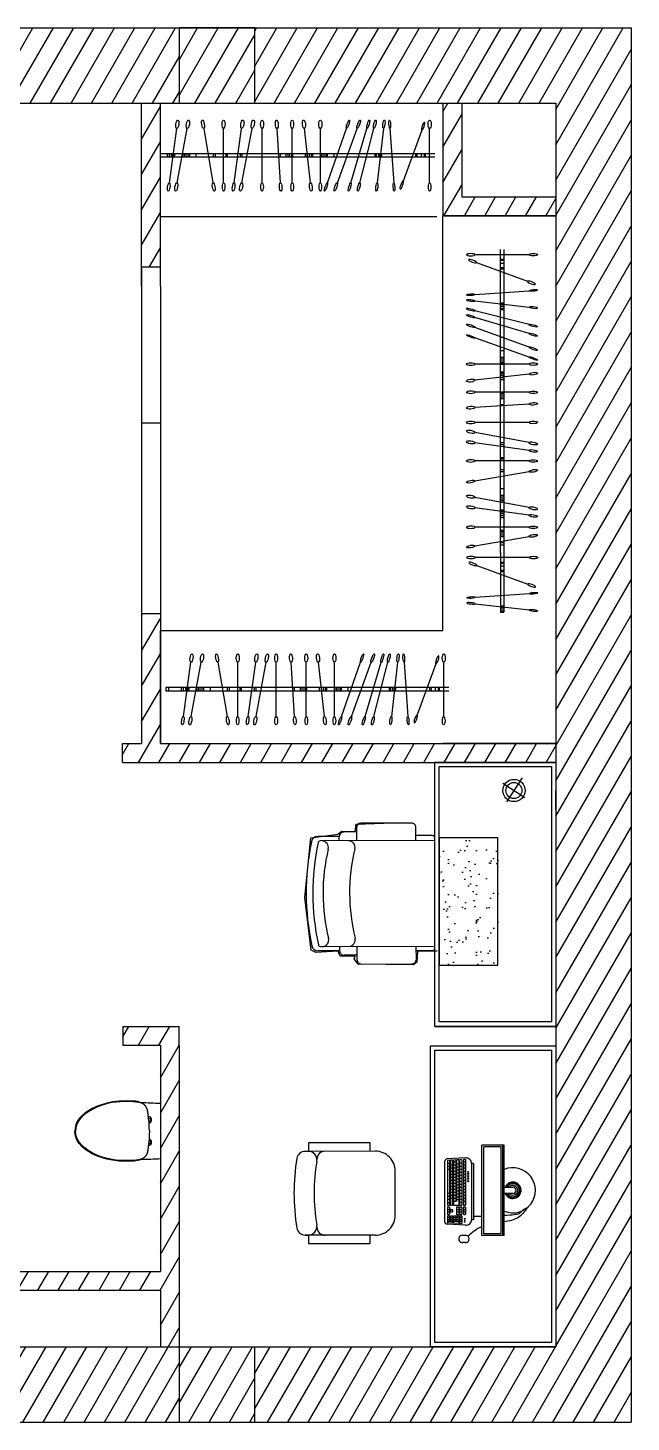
# Model space of a CAD drawing. Header units: millimetres. Extents: x -36495272392165 to 352544598049420, y -228287860276617 to 83349.
# Drawn here: x 28333 to 31537, y 5878 to 13276 of the extents above; entities that cross this region are included whole.
import ezdxf

# ---------------------------------------------------------------- set-up
doc = ezdxf.new("R2010")
doc.units = ezdxf.units.MM
doc.header["$MEASUREMENT"] = 0
doc.layers.add('freecads.com', color=7, linetype='Continuous')
pattern_1 = [(60, (-7407.33, 64109.8), (-81.18988, 46.875), [])]

msp = doc.modelspace()

# ---------------------------------------------------------------- hatches: boundary and pattern name
at = {"transparency": 33554687}
h = msp.add_hatch(dxfattribs=at)
h.set_pattern_fill('ANSI31', scale=750, angle=15)
h.set_pattern_definition([(60, (-76405.37, 9736.345), (-81.18988, 46.875), [])])
h.paths.add_polyline_path([(23237.1, 12876.2), (23237.1, 13276.2), (22837.1, 13276.2), (22837.1, 12876.2)])
h.paths.add_polyline_path([(22837.1, 9776.2), (22837.1, 9378.2), (23237.1, 9378.2), (23237.1, 9776.2)])
h.paths.add_polyline_path([(22837.1, 5878.2), (23237.1, 5878.2), (23237.1, 6278.2), (22837.1, 6278.2)])
h.paths.add_polyline_path([(29537.1, 5878.2), (29537.1, 6278.2), (29137.1, 6278.2), (29137.1, 5878.2)])
h = msp.add_hatch(dxfattribs=at)
h.set_pattern_fill('ANSI31', scale=750, angle=15)
h.set_pattern_definition([(60, (-15690.74, 64109.8), (-81.18988, 46.875), [])])
h.paths.add_polyline_path([(31537.1, 9129.2), (31537.1, 13276.2), (29538.1, 13276.2), (29538.1, 12876.2), (30505.5, 12876.2), (31137.1, 12876.2), (31137.1, 9129.2), (31137.1, 8129.2), (31137.1, 6278.2), (29537.1, 6278.2), (29537.1, 5878.2), (31537.1, 5878.2), (31537.1, 8129.2)])
h.paths.add_polyline_path([(28937.1, 9478.2), (28836.1, 9478.2), (28836.1, 9378.2), (29137.1, 9378.2), (31137.1, 9378.2), (31137.1, 9478.2), (30537.1, 9478.2), (29037.1, 9478.2), (29037.1, 10168.6), (28937.1, 10168.6)])
h.paths.add_polyline_path([(27836.1, 9478.2), (24737.1, 9478.2), (24737.1, 9378.2), (27537.1, 9378.2), (27537.1, 9178.2), (27637.1, 9178.2), (27637.1, 9376.2), (27637.1, 9378.2), (27836.1, 9378.2)])
h.paths.add_polyline_path([(23237.1, 9378.2), (24737.1, 9378.2), (24737.1, 9776.2), (24265.1, 9776.2), (23237.1, 9776.2)])
h.paths.add_polyline_path([(23237.1, 9376.2), (22837.1, 9376.2), (22837.1, 8564.2), (23237.1, 8564.2)])
h.paths.add_polyline_path([(22837.1, 7218.2), (22837.1, 6278.2), (23237.1, 6278.2), (23237.1, 7218.2)])
h.paths.add_polyline_path([(29137.1, 6278.2), (23237.1, 6278.2), (23237.1, 5878.2), (29137.1, 5878.2)])
h.paths.add_polyline_path([(24265.1, 11677.2), (24665.1, 11677.2), (24665.1, 12876.2), (24265.1, 12876.2)])
h.paths.add_polyline_path([(29137.1, 7878.2), (29137.1, 7978.2), (28837.1, 7978.2), (28837.1, 7878.2), (29037.1, 7878.2), (29037.1, 6678.2), (27637.1, 6678.2), (27637.1, 7878.2), (28037.1, 7878.2), (28037.1, 7978.2), (27637.1, 7978.2), (27637.1, 8178.2), (27537.1, 8178.2), (27537.1, 6278.2), (27637.1, 6278.2), (27637.1, 6578.2), (29037.1, 6578.2), (29037.1, 6278.2), (29137.1, 6278.2)])
h = msp.add_hatch()
h.set_pattern_fill('ANSI31', color=256, scale=750, angle=15)
h.set_pattern_definition([(60, (20972.59, 9480.84), (-81.1899, 46.875), [])])
h.paths.add_polyline_path([(29138.1, 13276.2), (23237.1, 13276.2), (23237.1, 12876.2), (24265.1, 12876.2), (24665.1, 12876.2), (27537.1, 12876.2), (27637.1, 12877.5), (27637.1, 12876.2), (28892.6, 12876.2), (29138.1, 12876.2)])
h = msp.add_hatch(dxfattribs=at)
h.set_pattern_fill('ANSI31', scale=750, angle=15)
h.set_pattern_definition([(60, (-63955.17, 9741.56), (-81.18988, 46.875), [])])
h.paths.add_polyline_path([(29538.1, 12876.2), (29538.1, 13276.2), (29138.1, 13276.2), (29138.1, 12876.2)])
h = msp.add_hatch(dxfattribs=at)
h.set_pattern_fill('ANSI31', scale=750, angle=15)
h.set_pattern_definition(pattern_1)
h.paths.add_polyline_path([(28937.1, 12005.8), (29037.1, 12005.8), (29037.1, 12876.2), (28937.1, 12876.2)])
h = msp.add_hatch(dxfattribs=at)
h.set_pattern_fill('ANSI31', scale=750, angle=15)
h.set_pattern_definition(pattern_1)
h.paths.add_polyline_path([(30537.1, 12279.2), (31137.1, 12279.2), (31137.1, 12379.2), (30637.1, 12379.2), (30637.1, 12876.2), (30537.1, 12876.2)])
h = msp.add_hatch()
h.set_pattern_fill('AR-SAND,_O', color=256, scale=2.335418, angle=236.44649)
h.set_pattern_definition([(127.5, (30494.87, 7897.07), (-114.2985, -3.737), [0, -90.166, 0, -100.8434, 0, -96.3944]), (97.5, (30494.87, 7897.07), (-167.409, 104.982), [0, -48.642, 0, -81.268, 0, -31.143]), (57.5, (30494.87, 7824.11), (-0.336, 184.73), [0, -29.66, 0, -106.7753, 0, -139.401]), (47.5, (30494.87, 7824.11), (-52.063, 178.322), [0, -14.83, 0, -69.997, 0, -80.0815])])
h.paths.add_polyline_path([(30829.7, 8302.9), (30829.7, 8979.1), (30518.2, 8979.1), (30518.2, 8302.9)])
h = msp.add_hatch()
h.set_pattern_fill('HEX', color=256, scale=22.169643, angle=225, style=0)
h.set_pattern_definition([(225, (42965.513, 11303.8524), (3.3940196, -3.3940196), [2.7712054, -5.5424108]), (345, (42965.513, 11303.8524), (1.2422974, 4.636317), [2.7712054, -5.5424108]), (285, (42963.5534, 11301.893), (4.636317, 1.2422974), [2.7712054, -5.5424108])])
h.paths.add_polyline_path([(30868.4, 7125.4), (30878.3, 7125.4, -3.823416), (30878.3, 7091.4), (30868.4, 7091.4, 4.924372)])

# ---------------------------------------------------------------- linework, layer by layer
for p, q in [((22837.1, 13276.2), (31537.1, 13276.2)), ((31537.1, 13276.2), (31537.1, 9129.2)), ((24665.1, 12876.2), (31137.1, 12876.2)), ((30537.1, 12876.2), (30637.1, 12876.2)), ((30537.1, 12876.2), (30537.1, 12279.2)), ((30637.1, 12876.2), (30637.1, 12379.2)), ((31137.1, 12876.2), (31137.1, 9129.2)), ((30637.1, 12379.2), (31137.1, 12379.2)), ((31137.1, 12379.2), (31137.1, 12279.2)), ((31137.1, 12279.2), (30537.1, 12279.2)), ((30543.2, 12279.2), (31137.1, 12279.2)), ((28836.1, 9478.2), (28937.1, 9478.2)), ((28836.1, 9378.2), (28836.1, 9478.2)), ((28836.1, 9378.2), (29137.1, 9378.2)), ((28836.1, 9378.2), (29137.1, 9378.2)), ((28836.1, 9378.2), (29137.1, 9378.2)), ((30972.1, 9190.5), (30856, 9267.5)), ((30958.7, 9296.1), (30875.2, 9170.1)), ((31137.1, 9129.2), (31137.1, 9229.2)), ((30078.8, 9032.8), (30079.1, 8962.8)), ((30370.7, 9057), (30102.1, 9056.3)), ((30394.3, 8963.7), (30394.1, 9033.8)), ((29987.1, 8985.9), (29873.2, 8985.5)), ((30494.9, 8964), (29885.7, 8962.2)), ((29987.2, 8962.5), (29987.1, 8985.9)), ((30078.9, 9009.5), (30010.4, 9009.3)), ((30476, 8991.5), (30394.3, 8991.3)), ((29988.9, 8378.7), (29875, 8378.3)), ((29887.3, 8401.7), (30494.9, 8403.5)), ((29988.8, 8402), (29988.9, 8378.7)), ((30080.7, 8402.3), (30080.9, 8332.2)), ((30396.2, 8333.1), (30396, 8403.2)), ((30396, 8379.8), (30477.8, 8380.1)), ((30080.8, 8355.6), (30012.3, 8355.4)), ((30104.3, 8308.9), (30372.9, 8309.7)), ((31137.1, 8129.2), (31137.1, 6278.2)), ((31537.1, 8129.2), (31537.1, 5878.2)), ((28837.1, 7978.2), (29137.1, 7978.2)), ((28837.1, 7978.2), (28837.1, 7878.2)), ((30636.1, 7978.2), (31137.1, 7978.2)), ((28837.1, 7878.2), (29037.1, 7878.2)), ((29037.1, 7878.2), (29037.1, 6678.2)), ((29137.1, 7878.2), (29137.1, 6278.2)), ((30743.7, 6869), (30743.7, 7347.8)), ((30862.7, 7347.8), (30743.7, 7347.8)), ((30754.5, 6877.8), (30754.5, 7339)), ((30846.6, 7339), (30754.5, 7339)), ((30846.6, 6877.8), (30846.6, 7339)), ((30855.1, 6869), (30855.1, 7347.8)), ((30862.7, 6869), (30862.7, 7347.8)), ((30178.1, 7315.8), (29805.7, 7314.9)), ((30546.2, 7259.9), (30546.2, 6942.9)), ((30658.2, 7279.8), (30560.8, 7274.5)), ((30561.2, 7265.2), (30561.2, 7030.2)), ((30561.2, 7252.7), (30572.9, 7252.7)), ((30571.2, 7267.3), (30562.8, 7266.8)), ((30572.9, 7265.6), (30572.9, 7030.2)), ((30577.4, 7266.1), (30577.4, 7030.2)), ((30587.4, 7268.2), (30579, 7267.7)), ((30589.1, 7266.5), (30589.1, 7030.2)), ((30593.6, 7266.9), (30593.6, 7030.2)), ((30593.6, 7258.9), (30605.3, 7258.9)), ((30603.6, 7269), (30595.2, 7268.6)), ((30605.3, 7267.4), (30605.3, 7050.5)), ((30609.8, 7267.8), (30609.8, 7050.5)), ((30619.8, 7269.9), (30611.4, 7269.5)), ((30621.5, 7268.3), (30621.5, 7030.2)), ((30626, 7268.7), (30626, 7030.2)), ((30626, 7253.1), (30637.7, 7253.1)), ((30636, 7270.8), (30627.6, 7270.3)), ((30637.7, 7269.1), (30637.7, 7030.2)), ((30646.2, 7270.4), (30646.2, 7030.2)), ((30646.2, 7258.9), (30657.9, 7258.9)), ((30656.1, 7272.5), (30647.8, 7272.1)), ((30657.9, 7270.9), (30657.9, 7030.2)), ((30689.1, 7250.6), (30689.1, 6952.2)), ((30699.5, 7250.6), (30689.1, 7250.6)), ((30699.5, 7250.6), (30699.5, 6952.2)), ((30561.2, 7236.5), (30572.9, 7236.5)), ((30561.2, 7220.5), (30572.9, 7220.5)), ((30577.4, 7242.7), (30589.1, 7242.7)), ((30577.4, 7226.6), (30589.1, 7226.6)), ((30577.4, 7210.6), (30589.1, 7210.6)), ((30577.4, 7194.6), (30589.1, 7194.6)), ((30577.4, 7178.6), (30589.1, 7178.6)), ((30593.6, 7242.7), (30605.3, 7242.7)), ((30593.6, 7226.6), (30605.3, 7226.6)), ((30593.6, 7210.6), (30605.3, 7210.6)), ((30593.6, 7194.6), (30605.3, 7194.6)), ((30593.6, 7178.6), (30605.3, 7178.6)), ((30609.8, 7249), (30621.5, 7249)), ((30609.8, 7233), (30621.5, 7233)), ((30609.8, 7216.9), (30621.5, 7216.9)), ((30609.8, 7200.9), (30621.5, 7200.9)), ((30609.8, 7184.9), (30621.5, 7184.9)), ((30626, 7236.9), (30637.7, 7236.9)), ((30626, 7220.8), (30637.7, 7220.8)), ((30626, 7204.8), (30637.7, 7204.8)), ((30626, 7188.8), (30637.7, 7188.8)), ((30646.2, 7242.7), (30657.9, 7242.7)), ((30646.2, 7226.6), (30657.9, 7226.6)), ((30646.2, 7210.6), (30657.9, 7210.6)), ((30646.2, 7194.6), (30657.9, 7194.6)), ((30646.2, 7178.6), (30657.9, 7178.6)), ((30577.4, 7162.6), (30589.1, 7162.6)), ((30577.4, 7146.6), (30589.1, 7146.6)), ((30577.4, 7130.6), (30589.1, 7130.6)), ((30577.4, 7114.5), (30589.1, 7114.5)), ((30593.6, 7162.6), (30605.3, 7162.6)), ((30593.6, 7146.6), (30605.3, 7146.6)), ((30593.6, 7130.6), (30605.3, 7130.6)), ((30593.6, 7114.5), (30605.3, 7114.5)), ((30609.8, 7168.9), (30621.5, 7168.9)), ((30609.8, 7152.9), (30621.5, 7152.9)), ((30609.8, 7136.9), (30621.5, 7136.9)), ((30609.8, 7120.9), (30621.5, 7120.9)), ((30609.8, 7104.8), (30621.5, 7104.8)), ((30626, 7172.8), (30637.7, 7172.8)), ((30626, 7156.8), (30637.7, 7156.8)), ((30626, 7140.8), (30637.7, 7140.8)), ((30626, 7124.7), (30637.7, 7124.7)), ((30626, 7108.7), (30637.7, 7108.7)), ((30646.2, 7162.6), (30657.9, 7162.6)), ((30646.2, 7146.6), (30657.9, 7146.6)), ((30646.2, 7130.6), (30657.9, 7130.6)), ((30646.2, 7114.5), (30657.9, 7114.5)), ((30862.7, 7125.4), (30908.6, 7125.4)), ((30561.2, 7092.3), (30572.9, 7092.3)), ((30561.2, 7076.3), (30572.9, 7076.3)), ((30561.2, 7060.3), (30572.9, 7060.3)), ((30561.2, 7044.3), (30572.9, 7044.3)), ((30562.9, 7028.5), (30571.3, 7028.5)), ((30577.4, 7098.5), (30589.1, 7098.5)), ((30577.4, 7082.5), (30589.1, 7082.5)), ((30577.4, 7066.5), (30589.1, 7066.5)), ((30579.1, 7028.5), (30587.5, 7028.5)), ((30593.6, 7098.5), (30605.3, 7098.5)), ((30593.6, 7082.5), (30605.3, 7082.5)), ((30593.6, 7066.5), (30605.3, 7066.5)), ((30593.6, 7050.5), (30609.8, 7050.5)), ((30595.3, 7028.5), (30619.9, 7028.5)), ((30609.8, 7088.8), (30621.5, 7088.8)), ((30609.8, 7072.8), (30621.5, 7072.8)), ((30609.8, 7058.9), (30621.5, 7058.9)), ((30626, 7092.7), (30637.7, 7092.7)), ((30626, 7076.7), (30637.7, 7076.7)), ((30626, 7060.7), (30637.7, 7060.7)), ((30626, 7044.7), (30637.7, 7044.7)), ((30627.7, 7028.5), (30636, 7028.5)), ((30646.2, 7098.5), (30657.9, 7098.5)), ((30646.2, 7082.5), (30657.9, 7082.5)), ((30646.2, 7066.5), (30657.9, 7066.5)), ((30646.2, 7050.5), (30657.9, 7050.5)), ((30647.8, 7028.5), (30656.2, 7028.5)), ((30908.6, 7091.4), (30862.7, 7091.4)), ((30561.2, 7018.4), (30561.2, 6982.2)), ((30561.2, 7006.9), (30572.9, 7006.9)), ((30561.2, 6993.7), (30572.9, 6993.7)), ((30561.2, 6970.4), (30561.2, 6937.6)), ((30561.2, 6963.1), (30572.9, 6963.1)), ((30562.9, 7020.1), (30571.3, 7020.1)), ((30562.9, 6980.6), (30571.3, 6980.6)), ((30562.9, 6972.1), (30571.3, 6972.1)), ((30572.9, 7018.4), (30572.9, 6982.2)), ((30572.9, 6970.4), (30572.9, 6945.1)), ((30577.4, 7005.2), (30577.4, 6995.4)), ((30577.4, 6970.4), (30577.4, 6945.1)), ((30577.4, 6963.1), (30589.1, 6963.1)), ((30579.1, 7006.9), (30587.5, 7006.9)), ((30579.1, 6993.7), (30587.5, 6993.7)), ((30579.1, 6972.1), (30587.5, 6972.1)), ((30589.1, 7005.2), (30589.1, 6995.4)), ((30589.1, 6970.4), (30589.1, 6936.3)), ((30593.6, 6970.4), (30593.6, 6935.9)), ((30593.6, 6963.1), (30605.3, 6963.1)), ((30595.3, 6972.1), (30603.7, 6972.1)), ((30605.3, 6970.4), (30605.3, 6945.1)), ((30609.8, 7018.4), (30609.8, 6982.2)), ((30609.8, 7006.9), (30621.5, 7006.9)), ((30609.8, 6993.7), (30621.5, 6993.7)), ((30609.8, 6970.4), (30609.8, 6945.1)), ((30609.8, 6963.1), (30621.5, 6963.1)), ((30611.5, 7020.1), (30619.9, 7020.1)), ((30611.5, 6980.6), (30619.9, 6980.6)), ((30611.5, 6972.1), (30619.9, 6972.1)), ((30621.5, 7018.4), (30621.5, 6982.2)), ((30621.5, 6970.4), (30621.5, 6934.5)), ((30626, 7018.4), (30626, 6982.2)), ((30626, 7006.9), (30637.7, 7006.9)), ((30626, 6993.7), (30637.7, 6993.7)), ((30626, 6970.4), (30626, 6934.1)), ((30626, 6963.1), (30637.7, 6963.1)), ((30627.7, 7020.1), (30636, 7020.1)), ((30627.7, 6980.6), (30636, 6980.6)), ((30627.7, 6972.1), (30636, 6972.1)), ((30637.7, 7018.4), (30637.7, 6982.2)), ((30637.7, 6970.4), (30637.7, 6933.7)), ((30646.2, 7018.4), (30646.2, 6982.2)), ((30646.2, 7006.9), (30657.9, 7006.9)), ((30646.2, 6993.7), (30657.9, 6993.7)), ((30647.8, 7020.1), (30656.2, 7020.1)), ((30647.8, 6980.6), (30656.2, 6980.6)), ((30657.9, 7018.4), (30657.9, 6982.2)), ((30658.2, 6923), (30560.8, 6928.3)), ((30561.2, 6954.1), (30572.9, 6954.1)), ((30561.2, 6945.1), (30589.1, 6945.1)), ((30587.4, 6934.6), (30562.8, 6936)), ((30577.4, 6954.1), (30589.1, 6954.1)), ((30593.6, 6954.1), (30605.3, 6954.1)), ((30593.6, 6945.1), (30621.5, 6945.1)), ((30619.8, 6932.9), (30595.2, 6934.2)), ((30609.8, 6954.1), (30621.5, 6954.1)), ((30626, 6954.1), (30637.7, 6954.1)), ((30626, 6945.1), (30637.7, 6945.1)), ((30636, 6932), (30627.6, 6932.5)), ((30699.5, 6952.2), (30689.1, 6952.2)), ((30178.1, 6870.1), (29805.7, 6870.9)), ((30640.9, 6869.7), (30657.2, 6869.7)), ((30657.2, 6830.4), (30640.9, 6830.4)), ((30862.7, 6869), (30743.7, 6869)), ((30846.6, 6877.8), (30754.5, 6877.8)), ((27637.1, 6678.2), (29037.1, 6678.2)), ((27637.1, 6578.2), (29037.1, 6578.2)), ((29037.1, 6578.2), (29037.1, 6278.2)), ((22837.1, 6278.2), (31137.1, 6278.2)), ((22837.1, 5878.2), (31537.1, 5878.2))]:
    msp.add_line(p, q)
at = {"color": 240, "true_color": 0xed1f24}
for p, q in [((29138.1, 12876.2), (29138.1, 13276.2)), ((29538.1, 12876.2), (29538.1, 13276.2)), ((29137.1, 6278.2), (29137.1, 5878.2)), ((29137.1, 6278.2), (29537.1, 6278.2)), ((29537.1, 6278.2), (29537.1, 5878.2)), ((29137.1, 5878.2), (29537.1, 5878.2))]:
    msp.add_line(p, q, dxfattribs=at)
at = {"color": 1}
msp.add_line((29538.1, 13276.2), (29138.1, 13276.2), dxfattribs=at)
at = {"color": 0}
for p, q in [((28892.6, 12876.2), (30505.5, 12876.2)), ((29037.1, 12276.2), (30505.5, 12276.2))]:
    msp.add_line(p, q, dxfattribs=at)
at = {"color": 7}
for p, q in [((28937.1, 11905.8), (28937.1, 12876.2)), ((29037.1, 11905.8), (29037.1, 12876.2)), ((30537.1, 11305.8), (30537.1, 12279.2)), ((29037.1, 12005.8), (28937.1, 12005.8)), ((28937.1, 12005.8), (28937.1, 9478.2)), ((29037.1, 11905.8), (29037.1, 9478.2)), ((30841.3, 11634.9), (30860.1, 11634.9)), ((30537.1, 10078.2), (30537.1, 11305.8)), ((28937.1, 11180.6), (29037.1, 11180.6)), ((30841.3, 10532.4), (30860.1, 10532.4)), ((28937.1, 10168.6), (29037.1, 10168.6)), ((29037.1, 9478.2), (29037.1, 10078.2)), ((29037.1, 10078.2), (30537.1, 10078.2)), ((29037.1, 9478.2), (31137.1, 9478.2)), ((31137.1, 9478.2), (30537.1, 9478.2)), ((29037.1, 9378.2), (31137.1, 9378.2)), ((31137.1, 9129.2), (31137.1, 8129.2)), ((31537.1, 9129.2), (31537.1, 8129.2)), ((29137.1, 7878.2), (29137.1, 7978.2)), ((30494.9, 7978.2), (30636.1, 7978.2))]:
    msp.add_line(p, q, dxfattribs=at)
at = {"color": 0}
for points in [[(29084.3, 12454.7), (29123.9, 12742.4)], [(29125.4, 12454.7), (29178.9, 12742.4)], [(29266.8, 12742.4), (29316.2, 12454.7)], [(29372.6, 12454.7), (29372.6, 12742.4)], [(29428.8, 12454.7), (29468.4, 12742.4)], [(29469.9, 12454.7), (29523.4, 12742.4)], [(29576.9, 12454.7), (29576.9, 12742.4)], [(29674.4, 12454.7), (29656.6, 12742.4)], [(29736.9, 12454.7), (29736.9, 12742.4)], [(29833.3, 12454.7), (29801.6, 12742.4)], [(29886.3, 12454.7), (29886.3, 12742.4)], [(29924.1, 12454.7), (30025.1, 12742.4)], [(29976.7, 12454.7), (30081.6, 12742.4)], [(30048.9, 12454.7), (30134.1, 12742.4)], [(30096.4, 12454.7), (30169.7, 12742.4)], [(30221.7, 12742.4), (30188.8, 12454.7)], [(30256.2, 12742.4), (30276.1, 12454.7)], [(30424.9, 12733.7), (30326.1, 12463.5)], [(30467, 12454.7), (30467, 12742.4)], [(30494.5, 12608.4), (29037.1, 12608.4)], [(30494.5, 12589.5), (29037.1, 12589.5)], [(29072.6, 12608.4), (29072.6, 12589.5)], [(29082.6, 12608.4), (29082.6, 12589.5)], [(29094.6, 12608.4), (29094.6, 12589.5)], [(29096.6, 12608.4), (29096.6, 12589.5)], [(29106.6, 12608.4), (29106.6, 12589.5)], [(29112.6, 12608.4), (29112.6, 12589.5)], [(29154.6, 12608.4), (29154.6, 12589.5)], [(29162.6, 12608.4), (29162.6, 12589.5)], [(29171.8, 12608.4), (29171.8, 12589.5)], [(29182.6, 12608.4), (29182.6, 12589.5)], [(29190.6, 12608.4), (29190.6, 12589.5)], [(29225.8, 12608.4), (29225.8, 12589.5)], [(29317.5, 12608.4), (29317.5, 12589.5)], [(29327.3, 12608.4), (29327.3, 12589.5)], [(29384.6, 12608.4), (29384.6, 12589.5)], [(29391.1, 12608.4), (29391.1, 12589.5)], [(29459.8, 12608.4), (29459.8, 12589.5)], [(29469.7, 12608.4), (29469.7, 12589.5)], [(29672.6, 12608.4), (29672.6, 12589.5)], [(29703.7, 12608.4), (29703.7, 12589.5)], [(29713.5, 12608.4), (29713.5, 12589.5)], [(29723.3, 12608.4), (29723.3, 12589.5)], [(29733.2, 12608.4), (29733.2, 12589.5)], [(29738.1, 12608.4), (29738.1, 12589.5)], [(29805.1, 12608.4), (29805.1, 12589.5)], [(29815.1, 12608.4), (29815.1, 12589.5)], [(29827.1, 12608.4), (29827.1, 12589.5)], [(29829.1, 12608.4), (29829.1, 12589.5)], [(29839.1, 12608.4), (29839.1, 12589.5)], [(29845.1, 12608.4), (29845.1, 12589.5)], [(29887, 12608.4), (29887, 12589.5)], [(29895, 12608.4), (29895, 12589.5)], [(29904.2, 12608.4), (29904.2, 12589.5)], [(29915, 12608.4), (29915, 12589.5)], [(29923, 12608.4), (29923, 12589.5)], [(29958.2, 12608.4), (29958.2, 12589.5)], [(30176.5, 12608.4), (30176.5, 12589.5)], [(30183.7, 12608.4), (30183.7, 12589.5)], [(30194.5, 12608.4), (30194.5, 12589.5)], [(30202.9, 12608.4), (30202.9, 12589.5)], [(30211.3, 12608.4), (30211.3, 12589.5)], [(30392.1, 12608.4), (30392.1, 12589.5)], [(30399.3, 12608.4), (30399.3, 12589.5)], [(30422.1, 12608.4), (30422.1, 12589.5)], [(30437.7, 12608.4), (30437.7, 12589.5)], [(30442.5, 12608.4), (30442.5, 12589.5)], [(30994.9, 12072.7), (30707.3, 12072.7)], [(30841.3, 12100.1), (30841.3, 10487.3)], [(30860.1, 12100.1), (30860.1, 10487.3)], [(30716, 12030.5), (30986.2, 11931.7)], [(30841.3, 12048.1), (30860.1, 12048.1)], [(30841.3, 12043.3), (30860.1, 12043.3)], [(30841.3, 12027.7), (30860.1, 12027.7)], [(30841.3, 12004.9), (30860.1, 12004.9)], [(30841.3, 11997.7), (30860.1, 11997.7)], [(30707.3, 11861.9), (30994.9, 11881.7)], [(30707.3, 11827.3), (30994.9, 11794.4)], [(30994.9, 11702), (30707.3, 11775.3)], [(30841.3, 11816.9), (30860.1, 11816.9)], [(30841.3, 11808.5), (30860.1, 11808.5)], [(30841.3, 11800.1), (30860.1, 11800.1)], [(30841.3, 11789.3), (30860.1, 11789.3)], [(30841.3, 11782.1), (30860.1, 11782.1)], [(30994.9, 11654.5), (30707.3, 11739.7)], [(30994.9, 11582.3), (30707.3, 11687.2)], [(30994.9, 11529.7), (30707.3, 11630.7)], [(30841.3, 11563.8), (30860.1, 11563.8)], [(30994.9, 11491.9), (30707.3, 11491.9)], [(30841.3, 11528.6), (30860.1, 11528.6)], [(30841.3, 11520.6), (30860.1, 11520.6)], [(30841.3, 11509.8), (30860.1, 11509.8)], [(30841.3, 11500.6), (30860.1, 11500.6)], [(30841.3, 11492.6), (30860.1, 11492.6)], [(30994.9, 11438.9), (30707.3, 11407.2)], [(30841.3, 11450.7), (30860.1, 11450.7)], [(30841.3, 11444.7), (30860.1, 11444.7)], [(30841.3, 11434.7), (30860.1, 11434.7)], [(30841.3, 11432.7), (30860.1, 11432.7)], [(30841.3, 11420.7), (30860.1, 11420.7)], [(30841.3, 11410.7), (30860.1, 11410.7)], [(30994.9, 11342.5), (30707.3, 11342.5)], [(30841.3, 11343.7), (30860.1, 11343.7)], [(30841.3, 11338.8), (30860.1, 11338.8)], [(30841.3, 11329), (30860.1, 11329)], [(30841.3, 11319.1), (30860.1, 11319.1)], [(30994.9, 11280), (30707.3, 11262.2)], [(30841.3, 11309.3), (30860.1, 11309.3)], [(30841.3, 11278.2), (30860.1, 11278.2)], [(30994.9, 11182.5), (30707.3, 11182.5)], [(30994.9, 11075.5), (30707.3, 11129)], [(30994.9, 11034.4), (30707.3, 11074)], [(30841.3, 11075.3), (30860.1, 11075.3)], [(30841.3, 11065.5), (30860.1, 11065.5)], [(30994.9, 10978.2), (30707.3, 10978.2)], [(30841.3, 10996.7), (30860.1, 10996.7)], [(30841.3, 10990.2), (30860.1, 10990.2)], [(30707.3, 10872.4), (30994.9, 10921.8)], [(30841.3, 10932.9), (30860.1, 10932.9)], [(30841.3, 10923.1), (30860.1, 10923.1)], [(30841.3, 10831.4), (30860.1, 10831.4)], [(30994.9, 10731), (30707.3, 10784.5)], [(30994.9, 10689.9), (30707.3, 10729.5)], [(30841.3, 10796.2), (30860.1, 10796.2)], [(30841.3, 10788.2), (30860.1, 10788.2)], [(30841.3, 10777.4), (30860.1, 10777.4)], [(30841.3, 10768.2), (30860.1, 10768.2)], [(30841.3, 10760.2), (30860.1, 10760.2)], [(30841.3, 10718.2), (30860.1, 10718.2)], [(30841.3, 10712.2), (30860.1, 10712.2)], [(30841.3, 10702.2), (30860.1, 10702.2)], [(30841.3, 10700.3), (30860.1, 10700.3)], [(30841.3, 10688.3), (30860.1, 10688.3)], [(30841.3, 10678.3), (30860.1, 10678.3)], [(30994.9, 10626.1), (30707.3, 10626.1)], [(30841.3, 10611.3), (30860.1, 10611.3)], [(30841.3, 10606.4), (30860.1, 10606.4)], [(30841.3, 10596.5), (30860.1, 10596.5)], [(30841.3, 10586.7), (30860.1, 10586.7)], [(30707.3, 10528), (30994.9, 10577.3)], [(30841.3, 10576.9), (30860.1, 10576.9)], [(30841.3, 10545.8), (30860.1, 10545.8)], [(30996.6, 10465.8), (30708.9, 10465.8)], [(30842.9, 10493.3), (30842.9, 10175.3)], [(30842.9, 10441.3), (30861.8, 10441.3)], [(30842.9, 10436.5), (30861.8, 10436.5)], [(30861.8, 10493.3), (30861.8, 10175.3)], [(30717.6, 10423.7), (30987.8, 10324.9)], [(30842.9, 10420.9), (30861.8, 10420.9)], [(30842.9, 10398.1), (30861.8, 10398.1)], [(30842.9, 10390.9), (30861.8, 10390.9)], [(30708.9, 10255), (30996.6, 10274.8)], [(30708.9, 10220.5), (30996.6, 10187.6)], [(30842.9, 10210), (30861.8, 10210)], [(30842.9, 10201.6), (30861.8, 10201.6)], [(30842.9, 10193.3), (30861.8, 10193.3)], [(30842.9, 10182.5), (30861.8, 10182.5)], [(30842.9, 10175.3), (30861.8, 10175.3)], [(29159.1, 9622.4), (29198.7, 9910)], [(29200.2, 9622.4), (29253.7, 9910)], [(29341.6, 9910), (29391, 9622.4)], [(29447.4, 9622.4), (29447.4, 9910)], [(29503.6, 9622.4), (29543.2, 9910)], [(29544.7, 9622.4), (29598.2, 9910)], [(29651.7, 9622.4), (29651.7, 9910)], [(29749.2, 9622.4), (29731.4, 9910)], [(29811.7, 9622.4), (29811.7, 9910)], [(29908.1, 9622.4), (29876.4, 9910)], [(29961.1, 9622.4), (29961.1, 9910)], [(29998.9, 9622.4), (30099.9, 9910)], [(30051.5, 9622.4), (30156.4, 9910)], [(30123.7, 9622.4), (30208.9, 9910)], [(30171.2, 9622.4), (30244.5, 9910)], [(30296.5, 9910), (30263.6, 9622.4)], [(30331, 9910), (30350.9, 9622.4)], [(30499.7, 9901.3), (30400.9, 9631.1)], [(30541.8, 9622.4), (30541.8, 9910)], [(30569.3, 9776), (29065.7, 9776)], [(29065.7, 9776), (29065.7, 9757.2)], [(29080.4, 9776), (29080.4, 9757.2)], [(29147.4, 9776), (29147.4, 9757.2)], [(29157.4, 9776), (29157.4, 9757.2)], [(29169.4, 9776), (29169.4, 9757.2)], [(29171.4, 9776), (29171.4, 9757.2)], [(29181.4, 9776), (29181.4, 9757.2)], [(29187.4, 9776), (29187.4, 9757.2)], [(29229.4, 9776), (29229.4, 9757.2)], [(29237.4, 9776), (29237.4, 9757.2)], [(29246.6, 9776), (29246.6, 9757.2)], [(29257.4, 9776), (29257.4, 9757.2)], [(29265.4, 9776), (29265.4, 9757.2)], [(29300.6, 9776), (29300.6, 9757.2)], [(29392.2, 9776), (29392.2, 9757.2)], [(29402.1, 9776), (29402.1, 9757.2)], [(29459.4, 9776), (29459.4, 9757.2)], [(29465.9, 9776), (29465.9, 9757.2)], [(29534.6, 9776), (29534.6, 9757.2)], [(29544.5, 9776), (29544.5, 9757.2)], [(29747.4, 9776), (29747.4, 9757.2)], [(29778.5, 9776), (29778.5, 9757.2)], [(29788.3, 9776), (29788.3, 9757.2)], [(29798.1, 9776), (29798.1, 9757.2)], [(29808, 9776), (29808, 9757.2)], [(29812.9, 9776), (29812.9, 9757.2)], [(29879.9, 9776), (29879.9, 9757.2)], [(29889.9, 9776), (29889.9, 9757.2)], [(29901.9, 9776), (29901.9, 9757.2)], [(29903.9, 9776), (29903.9, 9757.2)], [(29913.9, 9776), (29913.9, 9757.2)], [(29919.9, 9776), (29919.9, 9757.2)], [(29961.8, 9776), (29961.8, 9757.2)], [(29969.8, 9776), (29969.8, 9757.2)], [(29979, 9776), (29979, 9757.2)], [(29989.8, 9776), (29989.8, 9757.2)], [(29997.8, 9776), (29997.8, 9757.2)], [(30033, 9776), (30033, 9757.2)], [(30251.3, 9776), (30251.3, 9757.2)], [(30258.5, 9776), (30258.5, 9757.2)], [(30269.3, 9776), (30269.3, 9757.2)], [(30277.7, 9776), (30277.7, 9757.2)], [(30286.1, 9776), (30286.1, 9757.2)], [(30466.9, 9776), (30466.9, 9757.2)], [(30474.1, 9776), (30474.1, 9757.2)], [(30496.9, 9776), (30496.9, 9757.2)], [(30512.5, 9776), (30512.5, 9757.2)], [(30517.3, 9776), (30517.3, 9757.2)], [(30569.3, 9757.2), (29065.7, 9757.2)]]:
    msp.add_lwpolyline(points, dxfattribs=at)
for points in [[(31137.1, 7978.2), (30494.9, 7978.2), (30494.9, 9379.4), (31137.1, 9379.4)], [(31113.8, 8001.5), (30518.2, 8001.5), (30518.2, 9356.1), (31113.8, 9356.1)], [(30829.7, 8302.9), (30829.7, 8979.1), (30518.2, 8979.1), (30518.2, 8302.9)], [(30472, 6278.2), (30472, 7874.4), (31137.1, 7874.4), (31137.1, 6278.2)], [(30494.2, 6300.3), (30494.2, 7852.2), (31114.9, 7852.2), (31114.9, 6300.3)]]:
    msp.add_lwpolyline(points, close=True)
for points in [[(30507.7, 8377.3), (30402.4, 8377.2), (30398.6, 8318.1), (30381, 8304.5), (30087.3, 8307.3), (30065.2, 8336), (30071.2, 8351.1), (29991.5, 8349.7), (29981.2, 8376.8), (29863.1, 8370.5), (29836.8, 8381.9), (29803.8, 8662.4), (29835.1, 8978.1), (29978.6, 8997.1), (30000.7, 9014), (30072, 9012.6), (30077.1, 9051.7), (30320.5, 9059.5)], [(30151.5, 7315.8), (30151.5, 7360.1), (29824.3, 7360.1), (29824.3, 7315.8)], [(29824.3, 6870.1), (29824.3, 6825.7), (30151.5, 6825.7), (30151.5, 6870.1)]]:
    msp.add_lwpolyline(points)
for points in [[(29823.7, 7314.9), (29805.7, 7314.9, 0.366075), (29762, 7278, 0.084275), (29762, 6907.9, 0.366075), (29805.7, 6870.9), (29823.7, 6870.9, 0.46492), (29867.4, 6922.8)], [(29912.4, 7315.8, 0.417056), (29868, 7271, 0.411377)], [(30178.1, 6870.1, 0.414214), (30284.5, 6976.5), (30284.5, 7209.4, 0.414214), (30178.1, 7315.8)], [(29868, 6914.8, 0.417056), (29912.4, 6870.1)]]:
    msp.add_lwpolyline(points, format="xyb")
for centre, radius in [((30914.5, 9229.7), 59), ((30914.5, 9229.7), 42.6), ((30671.9, 7205.4), 1.95), ((30671.9, 7196.9), 1.95), ((30671.9, 7188.4), 1.95), ((30671.9, 7179.9), 1.95), ((30671.9, 7171.4), 1.95), ((30671.9, 7162.9), 1.95), ((30671.9, 7154.4), 1.95), ((30652.9, 6957.6), 1.95), ((30652.9, 6949.1), 1.95), ((30652.9, 6940.6), 1.95)]:
    msp.add_circle(centre, radius)
for centre, radius, start, end in [((30102.2, 9032.9), 23.4, 90.16629, 180.16628), ((30370.8, 9033.7), 23.4, 0.16628, 90.16629), ((31159.5, 8685.7), 1348.2, 168.36491, 191.96765), ((29873.3, 8950.5), 35, 90.16629, 168.36491), ((31136.2, 8685.6), 1289.8, 168.03661, 192.29595), ((29885.8, 8950.5), 11.7, 90.16629, 168.03661), ((29894.5, 8927.2), 35, 346.42049, 90.16629), ((30010.5, 8985.9), 23.4, 90.16629, 180.16628), ((30035.5, 8927.6), 35, 346.42049, 90.16629), ((30476.1, 8968.2), 23.4, 36.32995, 90.16629), ((30897.6, 8684.9), 997, 166.42049, 193.91208), ((31038.7, 8685.3), 997, 166.42049, 193.91208), ((29895.9, 8436.8), 35, 270.16629, 13.91208), ((30036.9, 8437.2), 35, 270.16629, 13.91208), ((29874.9, 8413.4), 35, 191.96765, 270.16629), ((29887.3, 8413.4), 11.7, 192.29595, 270.16629), ((30012.2, 8378.7), 23.4, 180.16628, 270.16629), ((30477.7, 8403.4), 23.4, 270.16629, 317.34433), ((30104.2, 8332.3), 23.4, 180.16628, 270.16629), ((30372.8, 8333.1), 23.4, 270.16629, 0.16628), ((29823.7, 7270.6), 44.3, 350.26145, 89.99998), ((30852.1, 7094.1), 999.1, 170.26145, 189.69466), ((30560.8, 7259.9), 14.6, 90, 180), ((30562.9, 7265.2), 1.66, 93.09408, 180), ((30571.3, 7265.6), 1.66, 360, 93.09408), ((30579.1, 7266.1), 1.66, 93.09408, 180), ((30587.5, 7266.5), 1.66, 360, 93.09408), ((30595.3, 7266.9), 1.66, 93.09408, 180), ((30603.7, 7267.4), 1.66, 360, 93.09408), ((30611.5, 7267.8), 1.66, 93.09408, 180), ((30619.9, 7268.3), 1.66, 360, 93.09408), ((30627.7, 7268.7), 1.66, 93.09408, 180), ((30636, 7269.1), 1.66, 360, 93.09408), ((30647.8, 7270.4), 1.66, 93.09408, 180), ((30656.2, 7270.9), 1.66, 360, 93.09408), ((30659.8, 7250.6), 29.3, 0, 93.09408), ((30908.6, 7108.4), 119.7, 247.45984, 112.54016), ((30908.6, 7108.4), 43.6, 202.9581, 157.0419), ((30908.6, 7108.4), 34.7, 209.31433, 150.68567), ((30908.6, 7108.4), 25.9, 221.09871, 138.90129), ((30908.6, 7108.4), 17, 270, 90), ((30562.9, 7030.2), 1.66, 180, 270), ((30571.3, 7030.2), 1.66, 270, 360), ((30579.1, 7030.2), 1.66, 180, 270), ((30587.5, 7030.2), 1.66, 270, 360), ((30595.3, 7030.2), 1.66, 180, 270), ((30619.9, 7030.2), 1.66, 270, 360), ((30627.7, 7030.2), 1.66, 180, 270), ((30636, 7030.2), 1.66, 270, 360), ((30647.8, 7030.2), 1.66, 180, 270), ((30656.2, 7030.2), 1.66, 270, 360), ((30562.9, 7018.4), 1.66, 90, 180), ((30562.9, 6982.2), 1.66, 180, 270), ((30562.9, 6970.4), 1.66, 90, 180), ((30571.3, 7018.4), 1.66, 360, 90), ((30571.3, 6982.2), 1.66, 270, 360), ((30571.3, 6970.4), 1.66, 360, 90), ((30579.1, 7005.2), 1.66, 90, 180), ((30579.1, 6995.4), 1.66, 180, 270), ((30579.1, 6970.4), 1.66, 90, 180), ((30587.5, 7005.2), 1.66, 360, 90), ((30587.5, 6995.4), 1.66, 270, 360), ((30587.5, 6970.4), 1.66, 360, 90), ((30595.3, 6970.4), 1.66, 90, 180), ((30603.7, 6970.4), 1.66, 360, 90), ((30611.5, 7018.4), 1.66, 90, 180), ((30611.5, 6982.2), 1.66, 180, 270), ((30611.5, 6970.4), 1.66, 90, 180), ((30619.9, 7018.4), 1.66, 360, 90), ((30619.9, 6982.2), 1.66, 270, 360), ((30619.9, 6970.4), 1.66, 360, 90), ((30627.7, 7018.4), 1.66, 90, 180), ((30627.7, 6982.2), 1.66, 180, 270), ((30627.7, 6970.4), 1.66, 90, 180), ((30636, 7018.4), 1.66, 360, 90), ((30636, 6982.2), 1.66, 270, 360), ((30636, 6970.4), 1.66, 360, 90), ((30647.8, 7018.4), 1.66, 90, 180), ((30647.8, 6982.2), 1.66, 180, 270), ((30656.2, 7018.4), 1.66, 360, 90), ((30656.2, 6982.2), 1.66, 270, 360), ((30560.8, 6942.9), 14.6, 180, 270), ((30562.9, 6937.6), 1.66, 180, 266.90594), ((30587.5, 6936.3), 1.66, 266.90594, 360), ((30595.3, 6935.9), 1.66, 180, 266.90594), ((30619.9, 6934.5), 1.66, 266.90594, 360), ((30627.7, 6934.1), 1.66, 180, 266.90594), ((30636, 6933.7), 1.66, 266.90594, 360), ((30659.8, 6952.2), 29.3, 266.90594, 0), ((30640.9, 6850.1), 19.6, 65.5382, 294.4618), ((30657.2, 6850.1), 19.6, 245.5382, 114.4618)]:
    msp.add_arc(centre, radius, start, end)
for centre, major_axis, ratio in [((29127, 12764.8), (-3.1, -22.4), 0.344848), ((29183, 12764.8), (-4.2, -22.4), 0.342238), ((29263, 12764.8), (3.8, -22.4), 0.291091), ((29372.6, 12764.8), (0, -22.4), 0.343682), ((29471.5, 12764.8), (-3.1, -22.4), 0.344848), ((29527.5, 12764.8), (-4.2, -22.4), 0.342238), ((29576.9, 12764.8), (0, -22.4), 0.343682), ((29655.2, 12764.8), (1.4, -22.4), 0.343024), ((29736.9, 12764.8), (0, -22.4), 0.343682), ((29799.1, 12764.8), (2.5, -22.4), 0.338372), ((29886.3, 12764.8), (0, -22.4), 0.343682), ((30033, 12764.8), (-7.9, -22.4), 0.183941), ((30089.8, 12764.8), (-8.2, -22.4), 0.218262), ((30140.7, 12764.8), (-6.6, -22.4), 0.201005), ((30175.4, 12764.8), (-5.7, -22.4), 0.225151), ((30224, 12764.8), (-2.6, -22.4), 0.230839), ((30254.8, 12764.8), (1.5, -22.4), 0.193898), ((30467, 12764.8), (0, -22.4), 0.343682), ((29081.2, 12432.3), (-3.1, -22.4), 0.274598), ((29121.2, 12432.3), (-4.2, -22.4), 0.321065), ((29320, 12432.3), (3.8, -22.4), 0.291091), ((29372.6, 12432.3), (0, -22.4), 0.30303), ((29425.7, 12432.3), (-3.1, -22.4), 0.274598), ((29465.7, 12432.3), (-4.2, -22.4), 0.321065), ((29576.9, 12432.3), (0, -22.4), 0.30303), ((29675.8, 12432.3), (1.4, -22.4), 0.30245), ((29736.9, 12432.3), (0, -22.4), 0.30303), ((29835.7, 12432.3), (2.5, -22.4), 0.301208), ((29886.3, 12432.3), (0, -22.4), 0.30303), ((29916.2, 12432.3), (-7.9, -22.4), 0.183941), ((29968.5, 12432.3), (-8.2, -22.4), 0.218262), ((30042.3, 12432.3), (-6.6, -22.4), 0.201005), ((30090.7, 12432.3), (-5.7, -22.4), 0.225151), ((30186.3, 12432.3), (-2.6, -22.4), 0.230839), ((30277.6, 12432.3), (1.5, -22.4), 0.193898), ((30467, 12432.3), (0, -22.4), 0.30303), ((30684.9, 12072.7), (22.4, 0), 0.343682), ((31017.3, 12072.7), (22.4, 0), 0.30303), ((30684.9, 11860.4), (22.4, 1.5), 0.193898), ((31017.3, 11883.2), (22.4, 1.5), 0.193898), ((30684.9, 11781), (22.4, -5.7), 0.225151), ((30684.9, 11829.6), (22.4, -2.6), 0.230839), ((31017.3, 11791.9), (22.4, -2.6), 0.230839), ((30684.9, 11695.4), (22.4, -8.2), 0.218262), ((30684.9, 11746.3), (22.4, -6.6), 0.201005), ((31017.3, 11696.3), (22.4, -5.7), 0.225151), ((30684.9, 11638.6), (22.4, -7.9), 0.183941), ((31017.3, 11647.9), (22.4, -6.6), 0.201005), ((31017.3, 11574.1), (22.4, -8.2), 0.218262), ((30684.9, 11491.9), (22.4, 0), 0.343682), ((31017.3, 11521.8), (22.4, -7.9), 0.183941), ((31017.3, 11491.9), (22.4, 0), 0.30303), ((30684.9, 11404.7), (22.4, 2.5), 0.338372), ((31017.3, 11441.4), (22.4, 2.5), 0.301208), ((30684.9, 11342.5), (22.4, 0), 0.343682), ((31017.3, 11342.5), (22.4, 0), 0.30303), ((30684.9, 11260.8), (22.4, 1.4), 0.343024), ((31017.3, 11281.4), (22.4, 1.4), 0.30245), ((30684.9, 11182.5), (22.4, 0), 0.343682), ((31017.3, 11182.5), (22.4, 0), 0.30303), ((30684.9, 11133.1), (22.4, -4.2), 0.342238), ((30684.9, 11077.1), (22.4, -3.1), 0.344848), ((31017.3, 11071.3), (22.4, -4.2), 0.321065), ((31017.3, 11031.3), (22.4, -3.1), 0.274598), ((30684.9, 10978.2), (22.4, 0), 0.343682), ((31017.3, 10978.2), (22.4, 0), 0.30303), ((30684.9, 10868.6), (22.4, 3.8), 0.291091), ((31017.3, 10925.6), (22.4, 3.8), 0.291091), ((30684.9, 10788.7), (22.4, -4.2), 0.342238), ((30684.9, 10732.6), (22.4, -3.1), 0.344848), ((31017.3, 10726.9), (22.4, -4.2), 0.321065), ((31017.3, 10686.8), (22.4, -3.1), 0.274598), ((30684.9, 10626.1), (22.4, 0), 0.343682), ((31017.3, 10581.2), (22.4, 3.8), 0.291091), ((31017.3, 10626.1), (22.4, 0), 0.30303), ((30684.9, 10524.1), (22.4, 3.8), 0.291091), ((30686.5, 10465.8), (22.4, 0), 0.343682), ((31019, 10465.8), (22.4, 0), 0.30303), ((30686.5, 10222.8), (22.4, -2.6), 0.230839), ((30686.5, 10253.6), (22.4, 1.5), 0.193898), ((31019, 10276.4), (22.4, 1.5), 0.193898), ((31019, 10185), (22.4, -2.6), 0.230839), ((29201.8, 9932.4), (-3.1, -22.4), 0.344848), ((29257.8, 9932.4), (-4.2, -22.4), 0.342238), ((29337.8, 9932.4), (3.8, -22.4), 0.291091), ((29447.4, 9932.4), (0, -22.4), 0.343682), ((29546.3, 9932.4), (-3.1, -22.4), 0.344848), ((29602.3, 9932.4), (-4.2, -22.4), 0.342238), ((29651.7, 9932.4), (0, -22.4), 0.343682), ((29730, 9932.4), (1.4, -22.4), 0.343024), ((29811.7, 9932.4), (0, -22.4), 0.343682), ((29873.9, 9932.4), (2.5, -22.4), 0.338372), ((29961.1, 9932.4), (0, -22.4), 0.343682), ((30107.8, 9932.4), (-7.9, -22.4), 0.183941), ((30164.6, 9932.4), (-8.2, -22.4), 0.218262), ((30215.5, 9932.4), (-6.6, -22.4), 0.201005), ((30250.2, 9932.4), (-5.7, -22.4), 0.225151), ((30298.8, 9932.4), (-2.6, -22.4), 0.230839), ((30329.6, 9932.4), (1.5, -22.4), 0.193898), ((30541.8, 9932.4), (0, -22.4), 0.343682), ((29156, 9600), (-3.1, -22.4), 0.274598), ((29196, 9600), (-4.2, -22.4), 0.321065), ((29394.8, 9600), (3.8, -22.4), 0.291091), ((29447.4, 9600), (0, -22.4), 0.30303), ((29500.5, 9600), (-3.1, -22.4), 0.274598), ((29540.5, 9600), (-4.2, -22.4), 0.321065), ((29651.7, 9600), (0, -22.4), 0.30303), ((29750.6, 9600), (1.4, -22.4), 0.30245), ((29811.7, 9600), (0, -22.4), 0.30303), ((29910.5, 9600), (2.5, -22.4), 0.301208), ((29961.1, 9600), (0, -22.4), 0.30303), ((29991, 9600), (-7.9, -22.4), 0.183941), ((30043.3, 9600), (-8.2, -22.4), 0.218262), ((30117.1, 9600), (-6.6, -22.4), 0.201005), ((30165.5, 9600), (-5.7, -22.4), 0.225151), ((30261.1, 9600), (-2.6, -22.4), 0.230839), ((30352.4, 9600), (1.5, -22.4), 0.193898), ((30541.8, 9600), (0, -22.4), 0.30303)]:
    msp.add_ellipse(centre, major_axis=major_axis, ratio=ratio, dxfattribs=at)
at = {"color": 0, "extrusion": (0, 0, -1)}
for centre, major_axis in [((30432.5, 12754.7), (-7.7, -21)), ((30318.4, 12442.4), (-7.7, -21)), ((30694.9, 12038.2), (21, -7.7)), ((31007.3, 11924), (21, -7.7)), ((30696.6, 10431.3), (21, -7.7)), ((31008.9, 10317.2), (21, -7.7)), ((30507.3, 9922.4), (-7.7, -21)), ((30393.2, 9610.1), (-7.7, -21))]:
    msp.add_ellipse(centre, major_axis=major_axis, ratio=0.241715, dxfattribs=at)
for points in [[(30743.7, 6970), (30730.1, 6969.7), (30715.4, 6969.3), (30699.5, 6969.1)], [(30743.7, 6914.9), (30715.9, 6902.8), (30691, 6885.8), (30671, 6864)]]:
    msp.add_open_spline(points, degree=3)
for points, knots in [([(30984.3, 7015.7), (30970.5, 6994.1), (30938.9, 6954.3), (30889.7, 6944.5), (30862.7, 6940.9)], [0.0415162, 0.0415162, 0.0415162, 0.0415162, 0.124418, 0.2136337, 0.2136337, 0.2136337, 0.2136337]), ([(30984.3, 7015.7), (30939.5, 6992.7), (30963.6, 6984.4), (30909.5, 6976.7), (30862.7, 6974.1)], [0.0415162, 0.0415162, 0.0415162, 0.0415162, 0.124418, 0.1745583, 0.1745583, 0.1745583, 0.1745583])]:
    msp.add_open_spline(points, degree=3, knots=knots)
at = {"layer": 'freecads.com'}
for p, q in [((28699.4, 7549.5), (28674.1, 7537.5)), ((28698.3, 7553), (28675, 7542.4)), ((28723.9, 7562.4), (28698.3, 7553)), ((28727.7, 7560), (28699.4, 7549.5)), ((28752, 7570.6), (28723.9, 7562.4)), ((28755.3, 7568), (28727.7, 7560)), ((28783, 7577.2), (28752, 7570.6)), ((28780, 7573.3), (28755.3, 7568)), ((28802.6, 7576.6), (28780, 7573.3)), ((28817.1, 7581.7), (28783, 7577.2)), ((28823.4, 7578.5), (28802.6, 7576.6)), ((28854.7, 7583.4), (28817.1, 7581.7)), ((28842.5, 7579.3), (28823.4, 7578.5)), ((28860.2, 7579.3), (28842.5, 7579.3)), ((28895.5, 7581.4), (28854.7, 7583.4)), ((28876.6, 7578.7), (28860.2, 7579.3)), ((28892, 7577.7), (28876.6, 7578.7)), ((28906.4, 7576.5), (28892, 7577.7)), ((28905.7, 7580.3), (28895.7, 7581.3)), ((28915.9, 7578.9), (28905.7, 7580.3)), ((28919.8, 7574.8), (28906.4, 7576.5)), ((28925.2, 7576.4), (28915.9, 7578.9)), ((28932.3, 7571.9), (28919.8, 7574.8)), ((28933.3, 7572.3), (28925.2, 7576.4)), ((28942.7, 7567.5), (28932.3, 7571.9)), ((28935.4, 7570.5), (28933.3, 7572.3)), ((28943.3, 7567.1), (28942.7, 7567.5)), ((28944.6, 7566.4), (28943.3, 7567.1)), ((28945.7, 7565.7), (28944.6, 7566.4)), ((28946.9, 7565.1), (28945.7, 7565.7)), ((28947.9, 7564.4), (28946.9, 7565.1)), ((28948.9, 7563.7), (28947.9, 7564.4)), ((28949.9, 7563), (28948.9, 7563.7)), ((28950.8, 7562.3), (28949.9, 7563)), ((28951.7, 7561.7), (28950.8, 7562.3)), ((28952.5, 7560.9), (28951.7, 7561.7)), ((28953.3, 7560.2), (28952.5, 7560.9)), ((28954.1, 7559.5), (28953.3, 7560.2)), ((28954.9, 7558.7), (28954.1, 7559.5)), ((28955.6, 7558), (28954.9, 7558.7)), ((28956.3, 7557.2), (28955.6, 7558)), ((28957, 7556.5), (28956.3, 7557.2)), ((28957.7, 7555.7), (28957, 7556.5)), ((28958.3, 7554.9), (28957.7, 7555.7)), ((28958.9, 7554.1), (28958.3, 7554.9)), ((28959.5, 7553.3), (28958.9, 7554.1)), ((28960, 7552.6), (28959.5, 7553.3)), ((28960.6, 7551.8), (28960, 7552.6)), ((28961.1, 7551), (28960.6, 7551.8)), ((28961.6, 7550.2), (28961.1, 7551)), ((28962, 7549.4), (28961.6, 7550.2)), ((28962.5, 7548.6), (28962, 7549.4)), ((28962.9, 7547.9), (28962.5, 7548.6)), ((28963.3, 7547.1), (28962.9, 7547.9)), ((28963.6, 7546.4), (28963.3, 7547.1)), ((28964, 7545.6), (28963.6, 7546.4)), ((29037.1, 7568.2), (29037.1, 7276.6)), ((28595.3, 7472.4), (28588, 7455.5)), ((28606, 7488.5), (28595.3, 7472.4)), ((28607.2, 7483.6), (28597.8, 7469)), ((28619.6, 7503.5), (28606, 7488.5)), ((28619.5, 7497.8), (28607.2, 7483.6)), ((28634.7, 7511.6), (28619.5, 7497.8)), ((28635.7, 7517.6), (28619.6, 7503.5)), ((28652.8, 7524.9), (28634.7, 7511.6)), ((28654.2, 7530.6), (28635.7, 7517.6)), ((28674.1, 7537.5), (28652.8, 7524.9)), ((28675, 7542.4), (28654.2, 7530.6)), ((28964.3, 7544.9), (28964, 7545.6)), ((28964.7, 7544.1), (28964.3, 7544.9)), ((28965, 7543.4), (28964.7, 7544.1)), ((28965.2, 7542.7), (28965, 7543.4)), ((28965.5, 7542.1), (28965.2, 7542.7)), ((28965.8, 7541.4), (28965.5, 7542.1)), ((28966, 7540.7), (28965.8, 7541.4)), ((28966.2, 7540.1), (28966, 7540.7)), ((28966.4, 7539.4), (28966.2, 7540.1)), ((28966.6, 7538.8), (28966.4, 7539.4)), ((28966.8, 7538.1), (28966.6, 7538.8)), ((28967, 7537.5), (28966.8, 7538.1)), ((28967.2, 7536.9), (28967, 7537.5)), ((28967.4, 7536.3), (28967.2, 7536.9)), ((28967.5, 7535.7), (28967.4, 7536.3)), ((28967.7, 7535.1), (28967.5, 7535.7)), ((28967.8, 7534.6), (28967.7, 7535.1)), ((28967.9, 7534), (28967.8, 7534.6)), ((28968.1, 7533.5), (28967.9, 7534)), ((28968.2, 7532.9), (28968.1, 7533.5)), ((28968.3, 7532.4), (28968.2, 7532.9)), ((28968.4, 7531.9), (28968.3, 7532.4)), ((28968.5, 7531.4), (28968.4, 7531.9)), ((28968.6, 7530.9), (28968.5, 7531.4)), ((28968.7, 7530.4), (28968.6, 7530.9)), ((28968.8, 7530), (28968.7, 7530.4)), ((28968.9, 7529.5), (28968.8, 7530)), ((28969, 7528.6), (28968.9, 7529.5)), ((28969.2, 7527.8), (28969, 7528.6)), ((28969.3, 7527), (28969.2, 7527.8)), ((28969.4, 7526.2), (28969.3, 7527)), ((28969.5, 7525.5), (28969.4, 7526.2)), ((28969.7, 7524.5), (28969.5, 7525.5)), ((28969.9, 7523.2), (28969.7, 7524.5)), ((28970.1, 7521.3), (28969.9, 7523.2)), ((28970.6, 7517.8), (28970.1, 7521.5)), ((28971, 7515.3), (28970.6, 7517.8)), ((28971.5, 7511.2), (28971, 7515.3)), ((28972, 7507.7), (28971.5, 7511.2)), ((28972.6, 7503), (28972, 7507.7)), ((28973.2, 7497.3), (28972.6, 7503)), ((28973.6, 7493.7), (28973.2, 7497.3)), ((28973.7, 7493), (28973.7, 7493.4)), ((28973.8, 7492), (28973.7, 7493)), ((28973.9, 7491.1), (28973.8, 7492)), ((28974, 7489.7), (28973.9, 7490.9)), ((28976.4, 7465.4), (28974, 7489.7)), ((28584, 7438.4), (28582.9, 7422.4)), ((28584, 7406.4), (28582.9, 7422.4)), ((28588, 7455.5), (28584, 7438.4)), ((28588, 7389.3), (28584, 7406.4)), ((28587.7, 7438.1), (28586.5, 7422.4)), ((28587.7, 7406.7), (28586.5, 7422.4)), ((28591.4, 7453.9), (28587.7, 7438.1)), ((28591.4, 7391), (28587.7, 7406.7)), ((28597.8, 7469), (28591.4, 7453.9)), ((28977.8, 7442.4), (28976.4, 7465.4)), ((28977.8, 7402.4), (28976.4, 7379.4)), ((28978.2, 7422.4), (28977.8, 7442.4)), ((28978.2, 7422.4), (28977.8, 7402.4)), ((28595.3, 7372.4), (28588, 7389.3)), ((28597.8, 7375.9), (28591.4, 7391)), ((28606, 7356.4), (28595.3, 7372.4)), ((28607.2, 7361.2), (28597.8, 7375.9)), ((28619.6, 7341.3), (28606, 7356.4)), ((28619.5, 7347), (28607.2, 7361.2)), ((28634.7, 7333.2), (28619.5, 7347)), ((28635.7, 7327.2), (28619.6, 7341.3)), ((28652.8, 7320), (28634.7, 7333.2)), ((28654.2, 7314.2), (28635.7, 7327.2)), ((28970.6, 7327), (28970.1, 7323.3)), ((28971, 7329.6), (28970.6, 7327)), ((28971.5, 7333.7), (28971, 7329.6)), ((28972, 7337.1), (28971.5, 7333.7)), ((28972.6, 7341.8), (28972, 7337.1)), ((28973.2, 7347.6), (28972.6, 7341.8)), ((28973.6, 7351.1), (28973.2, 7347.6)), ((28973.8, 7352.8), (28973.7, 7351.9)), ((28973.7, 7351.9), (28973.7, 7351.5)), ((28973.9, 7353.8), (28973.8, 7352.8)), ((28974, 7355.2), (28973.9, 7353.9)), ((28976.4, 7379.4), (28974, 7355.2)), ((28674.1, 7307.3), (28652.8, 7320)), ((28675, 7302.4), (28654.2, 7314.2)), ((28699.4, 7295.4), (28674.1, 7307.3)), ((28698.3, 7291.9), (28675, 7302.4)), ((28723.9, 7282.5), (28698.3, 7291.9)), ((28727.7, 7284.8), (28699.4, 7295.4)), ((28752, 7274.3), (28723.9, 7282.5)), ((28755.3, 7276.9), (28727.7, 7284.8)), ((28783, 7267.6), (28752, 7274.3)), ((28780, 7271.6), (28755.3, 7276.9)), ((28802.6, 7268.2), (28780, 7271.6)), ((28817.1, 7263.1), (28783, 7267.6)), ((28823.4, 7266.4), (28802.6, 7268.2)), ((28854.7, 7261.5), (28817.1, 7263.1)), ((28842.5, 7265.6), (28823.4, 7266.4)), ((28860.2, 7265.6), (28842.5, 7265.6)), ((28895.5, 7263.5), (28854.7, 7261.5)), ((28876.6, 7266.2), (28860.2, 7265.6)), ((28892, 7267.1), (28876.6, 7266.2)), ((28906.4, 7268.4), (28892, 7267.1)), ((28905.7, 7264.6), (28895.7, 7263.5)), ((28915.9, 7266), (28905.7, 7264.6)), ((28919.8, 7270.1), (28906.4, 7268.4)), ((28925.2, 7268.4), (28915.9, 7266)), ((28932.3, 7273), (28919.8, 7270.1)), ((28933.3, 7272.5), (28925.2, 7268.4)), ((28942.7, 7277.4), (28932.3, 7273)), ((28935.4, 7274.3), (28933.3, 7272.5)), ((28943.3, 7277.7), (28942.7, 7277.4)), ((28944.6, 7278.4), (28943.3, 7277.7)), ((28945.7, 7279.1), (28944.6, 7278.4)), ((28946.9, 7279.8), (28945.7, 7279.1)), ((28947.9, 7280.5), (28946.9, 7279.8)), ((28948.9, 7281.1), (28947.9, 7280.5)), ((28949.9, 7281.8), (28948.9, 7281.1)), ((28950.8, 7282.5), (28949.9, 7281.8)), ((28951.7, 7283.2), (28950.8, 7282.5)), ((28952.5, 7283.9), (28951.7, 7283.2)), ((28953.3, 7284.6), (28952.5, 7283.9)), ((28954.1, 7285.4), (28953.3, 7284.6)), ((28954.9, 7286.1), (28954.1, 7285.4)), ((28955.6, 7286.9), (28954.9, 7286.1)), ((28956.3, 7287.6), (28955.6, 7286.9)), ((28957, 7288.4), (28956.3, 7287.6)), ((28957.7, 7289.2), (28957, 7288.4)), ((28958.3, 7289.9), (28957.7, 7289.2)), ((28958.9, 7290.7), (28958.3, 7289.9)), ((28959.5, 7291.5), (28958.9, 7290.7)), ((28960, 7292.3), (28959.5, 7291.5)), ((28960.6, 7293.1), (28960, 7292.3)), ((28961.1, 7293.9), (28960.6, 7293.1)), ((28961.6, 7294.6), (28961.1, 7293.9)), ((28962, 7295.4), (28961.6, 7294.6)), ((28962.5, 7296.2), (28962, 7295.4)), ((28962.9, 7297), (28962.5, 7296.2)), ((28963.3, 7297.7), (28962.9, 7297)), ((28963.6, 7298.5), (28963.3, 7297.7)), ((28964, 7299.2), (28963.6, 7298.5)), ((28964.3, 7300), (28964, 7299.2)), ((28964.7, 7300.7), (28964.3, 7300)), ((28965, 7301.4), (28964.7, 7300.7)), ((28965.2, 7302.1), (28965, 7301.4)), ((28965.5, 7302.8), (28965.2, 7302.1)), ((28965.8, 7303.5), (28965.5, 7302.8)), ((28966, 7304.1), (28965.8, 7303.5)), ((28966.2, 7304.8), (28966, 7304.1)), ((28966.4, 7305.4), (28966.2, 7304.8)), ((28966.6, 7306.1), (28966.4, 7305.4)), ((28966.8, 7306.7), (28966.6, 7306.1)), ((28967, 7307.3), (28966.8, 7306.7)), ((28967.2, 7307.9), (28967, 7307.3)), ((28967.4, 7308.5), (28967.2, 7307.9)), ((28967.5, 7309.1), (28967.4, 7308.5)), ((28967.7, 7309.7), (28967.5, 7309.1)), ((28967.8, 7310.3), (28967.7, 7309.7)), ((28967.9, 7310.8), (28967.8, 7310.3)), ((28968.1, 7311.4), (28967.9, 7310.8)), ((28968.2, 7311.9), (28968.1, 7311.4)), ((28968.3, 7312.5), (28968.2, 7311.9)), ((28968.4, 7313), (28968.3, 7312.5)), ((28968.5, 7313.5), (28968.4, 7313)), ((28968.6, 7313.9), (28968.5, 7313.5)), ((28968.7, 7314.4), (28968.6, 7313.9)), ((28968.8, 7314.9), (28968.7, 7314.4)), ((28968.9, 7315.3), (28968.8, 7314.9)), ((28969, 7316.2), (28968.9, 7315.3)), ((28969.2, 7317), (28969, 7316.2)), ((28969.3, 7317.8), (28969.2, 7317)), ((28969.4, 7318.6), (28969.3, 7317.8)), ((28969.5, 7319.3), (28969.4, 7318.6)), ((28969.7, 7320.4), (28969.5, 7319.3)), ((28969.9, 7321.6), (28969.7, 7320.4)), ((28970.1, 7323.5), (28969.9, 7321.6))]:
    msp.add_line(p, q, dxfattribs=at)
for points in [[(29037.1, 7568.2), (29002.6, 7570), (28968, 7571.3), (28933.4, 7572.3)], [(28989.5, 7486), (28987.5, 7493.6), (28980.8, 7499.1), (28973, 7499.6)], [(28975.3, 7476.7), (28977.9, 7474.6), (28981.8, 7475), (28983.9, 7477.6)], [(28976.5, 7463.9), (28986.2, 7466.4), (28992, 7476.3), (28989.5, 7486)], [(28983.9, 7477.6), (28984.8, 7478.7), (28985.2, 7480.1), (28985.2, 7481.5)], [(28973, 7345.3), (28982.6, 7345.8), (28990.1, 7353.8), (28990.1, 7363.4)], [(28974.5, 7359.4), (28976.6, 7356.9), (28980.5, 7356.5), (28983.1, 7358.7)], [(28990.1, 7363.4), (28990.1, 7371.7), (28984.5, 7378.9), (28976.5, 7380.9)], [(28983.1, 7358.7), (28984.4, 7359.9), (28985.2, 7361.6), (28985.2, 7363.4)], [(28933.4, 7272.6), (28968, 7273.5), (29002.6, 7274.8), (29037.1, 7276.6)]]:
    msp.add_open_spline(points, degree=3, dxfattribs=at)
for points in [[(28985.2, 7481.5), (28985.2, 7484.8), (28982.5, 7487.6), (28979.1, 7487.6), (28977.3, 7487.6), (28975.6, 7486.8), (28974.5, 7485.4)], [(28985.2, 7363.4), (28985.2, 7366.8), (28982.5, 7369.5), (28979.1, 7369.5), (28977.7, 7369.5), (28976.4, 7369), (28975.3, 7368.2)]]:
    msp.add_open_spline(points, degree=3, knots=[0, 0, 0, 0, 1, 1, 1, 2, 2, 2, 2], dxfattribs=at)

doc.saveas('drawing.dxf')
